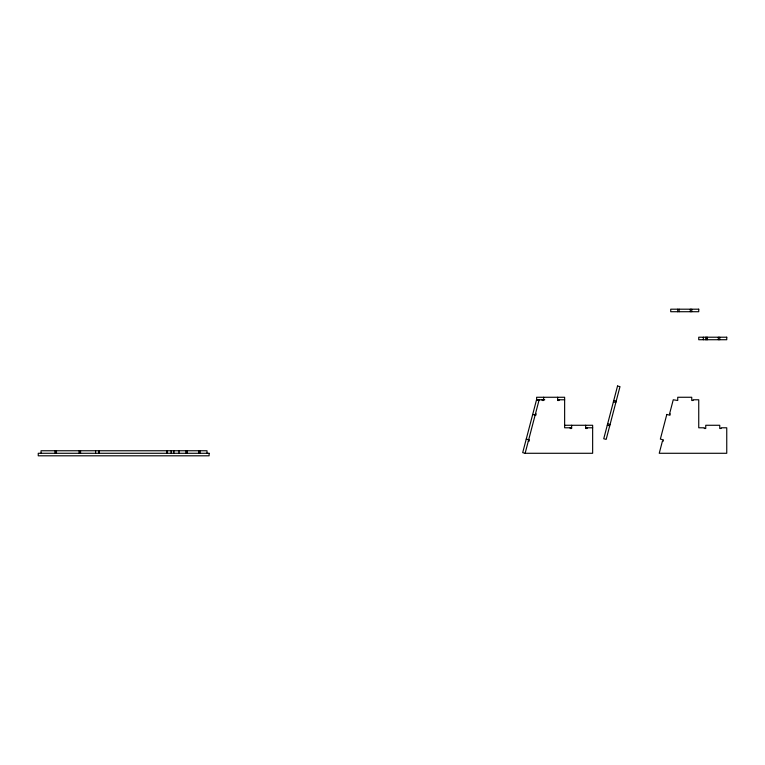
<?xml version="1.0" encoding="UTF-8"?>
<svg xmlns="http://www.w3.org/2000/svg" width="765" height="765" viewBox="0 0 765 765"><rect width="100%" height="100%" fill="white"/><g stroke="black" fill="none" stroke-linecap="round" stroke-linejoin="round"><path stroke-width="1.15" d="M538.942 400.535L536.504 399.894L522.696 452.641L525.134 453.282L539.143 399.779M544.747 399.779L536.619 399.779L536.619 397.264L564.637 397.264L564.637 427.788L571.637 427.788M557.628 399.779L564.637 399.779M564.637 425.273L592.645 425.273L592.645 453.282L525.134 453.282M585.646 427.788L592.645 427.788M613.74 400.544L616.179 401.185M613.387 401.902L615.825 402.533M607.64 423.848L610.078 424.489M607.286 425.206L609.724 425.837M535.5 413.722L536.169 413.894L535.816 415.252L532.698 414.439M526.244 439.091L529.361 439.913L529.007 441.262L528.328 441.089M719.75 337.212L719.75 339.727M718.345 337.212L718.345 339.727M707.147 337.212L707.147 339.727M706.86 337.212L706.86 339.727M705.741 337.212L705.741 339.727M703.36 337.212L703.36 339.727M691.742 309.194L691.742 311.718M690.336 309.194L690.336 311.718M679.129 309.194L679.129 311.718M677.733 309.194L677.733 311.718M587.042 427.788L587.042 428.496L585.646 428.496L585.646 425.273M571.637 425.273L571.637 428.496L570.231 428.496L570.231 427.788M559.033 399.779L559.033 400.487L557.628 400.487L557.628 397.264M543.628 397.264L543.628 400.487L542.222 400.487L542.222 399.779M207.009 453.282L207.009 450.757L99.287 450.757L99.287 453.282M200.009 450.757L200.009 453.282M198.613 450.757L198.613 453.282M187.406 450.757L187.406 453.282M186 450.757L186 453.282M179 450.757L179 453.282M173.904 450.757L173.904 453.282M171.111 450.757L171.111 453.282M167.459 450.757L167.459 453.282M166.789 450.757L166.789 453.282M98.828 453.282L98.828 450.757L41.052 450.757L41.052 453.282M95.577 450.757L95.577 453.282M80.545 450.757L80.545 453.282M79.149 450.757L79.149 453.282M56.457 450.757L56.457 453.282M55.061 450.757L55.061 453.282M617.546 386.009L603.738 438.756L606.176 439.387L619.985 386.641L617.546 386.009M666.812 414.439L660.358 439.091L663.465 439.913L663.112 441.262L662.433 441.089L659.248 453.282L726.75 453.282L726.75 427.788L721.146 427.788L721.146 428.496L719.75 428.496L719.75 425.273L705.741 425.273L705.741 428.496L704.345 428.496L704.345 427.788L698.741 427.788L698.741 399.779L693.138 399.779L693.138 400.487L691.742 400.487L691.742 397.264L677.733 397.264L677.733 400.487L673.248 399.779L669.605 413.722L670.283 413.894L669.92 415.252L666.812 414.439M698.741 309.194L670.733 309.194L670.733 311.718L698.741 311.718L698.741 309.194M726.75 337.212L698.741 337.212L698.741 339.727L726.75 339.727L726.75 337.212M209.113 453.282L38.25 453.282L38.25 455.806L209.113 455.806L209.113 453.282"/></g></svg>
